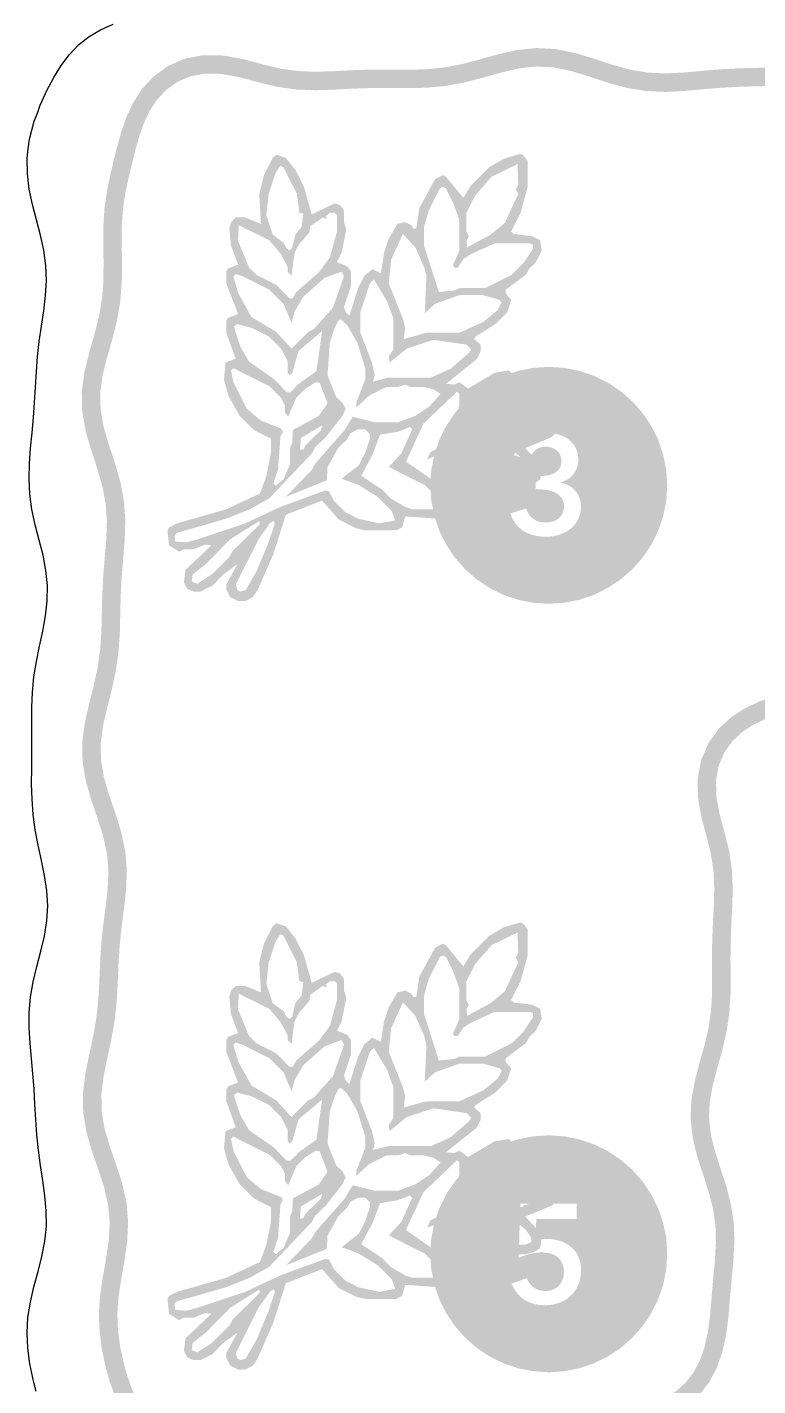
# Model space of a CAD drawing. Header units: millimetres. Extents: x 6 to 126, y 130 to 351.
# Drawn here: x 55.96 to 78.15, y 174.71 to 215.99 of the extents above; entities that cross this region are included whole.
import ezdxf

# ---------------------------------------------------------------- set-up
doc = ezdxf.new("R2010")
doc.units = ezdxf.units.MM
doc.layers.add('CUT', color=1, linetype='Continuous')
doc.layers.add('RASTER', color=7, linetype='Continuous')

msp = doc.modelspace()

# ---------------------------------------------------------------- hatches: boundary and pattern name
at = {"layer": 'RASTER'}
msp.add_hatch(color=7, dxfattribs=at).paths.add_polyline_path([(85.364, 196.637), (84.808, 196.477), (84.262, 196.34), (83.725, 196.248), (83.187, 196.207), (82.639, 196.202), (82.08, 196.209), (81.514, 196.208), (81.223, 196.191), (80.935, 196.17), (80.408, 196.089), (79.927, 195.988), (79.483, 195.883), (79.058, 195.775), (78.637, 195.656), (78.209, 195.508), (77.777, 195.308), (77.356, 195.037), (76.971, 194.683), (76.653, 194.243), (76.43, 193.728), (76.324, 193.16), (76.335, 192.566), (76.441, 191.976), (76.523, 191.669), (76.598, 191.387), (76.728, 190.863), (76.804, 190.351), (76.829, 189.836), (76.816, 189.312), (76.788, 188.775), (76.766, 188.23), (76.76, 187.685), (76.765, 187.145), (76.762, 186.616), (76.729, 186.097), (76.653, 185.581), (76.532, 185.06), (76.382, 184.525), (76.236, 183.973), (76.133, 183.405), (76.108, 182.825), (76.174, 182.246), (76.313, 181.68), (76.49, 181.132), (76.661, 180.602), (76.792, 180.086), (76.864, 179.578), (76.879, 179.067), (76.849, 178.545), (76.8, 178.01), (76.754, 177.469), (76.727, 177.181), (76.706, 176.899), (76.64, 176.378), (76.54, 175.905), (76.394, 175.484), (76.198, 175.117), (75.957, 174.808), (75.678, 174.554), (75.373, 174.351), (75.048, 174.186), (74.707, 174.042), (74.348, 173.896), (73.968, 173.731), (73.562, 173.535), (73.121, 173.313), (72.629, 173.084), (72.367, 172.985), (72.104, 172.893), (71.589, 172.767), (71.085, 172.705), (70.577, 172.707), (70.057, 172.757), (69.522, 172.829), (68.978, 172.899), (68.429, 172.947), (67.884, 172.976), (67.348, 172.998), (66.821, 173.034), (66.298, 173.1), (65.772, 173.196), (65.234, 173.311), (64.681, 173.416), (64.113, 173.476), (63.535, 173.46), (62.974, 173.363), (62.678, 173.292), (62.401, 173.211), (61.874, 173.085), (61.379, 173.021), (60.919, 173.039), (60.5, 173.145), (60.126, 173.332), (59.803, 173.587), (59.532, 173.897), (59.313, 174.246), (59.137, 174.626), (58.995, 175.029), (58.879, 175.455), (58.785, 175.904), (58.72, 176.378), (58.698, 176.887), (58.713, 177.146), (58.735, 177.412), (58.818, 177.962), (58.916, 178.523), (58.998, 179.101), (59.026, 179.693), (58.974, 180.292), (58.84, 180.883), (58.653, 181.459), (58.46, 182.014), (58.305, 182.551), (58.22, 183.074), (58.216, 183.594), (58.283, 184.125), (58.395, 184.674), (58.517, 185.238), (58.617, 185.813), (58.679, 186.39), (58.711, 186.96), (58.733, 187.519), (58.767, 188.071), (58.824, 188.622), (58.897, 189.181), (58.962, 189.753), (58.987, 190.34), (58.941, 190.935), (58.818, 191.527), (58.64, 192.104), (58.448, 192.662), (58.29, 193.201), (58.2, 193.724), (58.193, 194.242), (58.263, 194.769), (58.389, 195.313), (58.532, 195.875), (58.655, 196.451), (58.736, 197.032), (58.774, 197.608), (58.787, 198.175), (58.8, 198.731), (58.829, 199.283), (58.875, 199.839), (58.922, 200.407), (58.94, 200.988), (58.901, 201.579), (58.791, 202.168), (58.625, 202.747), (58.44, 203.308), (58.282, 203.849), (58.189, 204.373), (58.178, 204.89), (58.25, 205.413), (58.385, 205.954), (58.545, 206.514), (58.69, 207.09), (58.789, 207.673), (58.834, 208.256), (58.84, 208.829), (58.832, 209.391), (58.833, 209.941), (58.849, 210.207), (58.868, 210.463), (58.943, 210.96), (59.04, 211.418), (59.143, 211.851), (59.247, 212.264), (59.36, 212.663), (59.493, 213.049), (59.664, 213.421), (59.887, 213.769), (60.171, 214.077), (60.515, 214.328), (60.916, 214.501), (61.366, 214.585), (61.858, 214.575), (62.39, 214.478), (62.668, 214.403), (62.957, 214.326), (63.532, 214.185), (64.12, 214.101), (64.705, 214.078), (65.278, 214.096), (65.839, 214.125), (66.392, 214.144), (66.947, 214.146), (67.51, 214.141), (68.085, 214.154), (68.668, 214.208), (69.25, 214.316), (69.823, 214.465), (70.379, 214.621), (70.917, 214.744), (71.438, 214.8), (71.955, 214.772), (72.482, 214.662), (73.027, 214.494), (73.592, 214.309), (74.173, 214.15), (74.764, 214.053), (75.354, 214.027), (75.934, 214.056), (76.499, 214.108), (77.054, 214.155), (77.606, 214.184), (78.163, 214.197), (78.731, 214.214), (79.308, 214.259), (79.888, 214.347), (80.462, 214.474), (81.021, 214.614), (81.562, 214.729), (82.087, 214.785), (82.604, 214.76), (83.13, 214.654), (83.672, 214.485), (84.235, 214.292), (84.815, 214.121), (85.408, 214.012), (86.003, 213.982), (86.588, 214.019), (87.158, 214.091), (87.715, 214.166), (88.265, 214.222), (88.817, 214.254), (89.378, 214.277), (89.949, 214.313), (90.526, 214.381), (91.099, 214.484), (91.661, 214.604), (92.206, 214.708), (92.734, 214.761), (93.254, 214.74), (93.779, 214.64), (94.32, 214.473), (94.879, 214.277), (95.445, 214.1), (95.735, 214.021), (96.015, 213.962), (96.527, 213.877), (97, 213.822), (97.435, 213.77), (97.834, 213.696), (98.198, 213.582), (98.527, 213.421), (98.822, 213.21), (99.084, 212.951), (99.316, 212.644), (99.523, 212.293), (99.714, 211.899), (99.893, 211.465), (100.061, 210.989), (100.204, 210.472), (100.252, 210.199), (100.291, 209.934), (100.308, 209.42), (100.258, 208.919), (100.139, 208.41), (99.968, 207.885), (99.779, 207.343), (99.614, 206.783), (99.512, 206.21), (99.494, 205.632), (99.553, 205.063), (99.659, 204.509), (99.777, 203.971), (99.878, 203.444), (99.946, 202.922), (99.984, 202.396), (100.006, 201.861), (100.032, 201.317), (100.076, 200.772), (100.099, 200.484), (100.125, 200.2), (100.137, 199.67), (100.091, 199.181), (99.975, 198.74), (99.786, 198.353), (99.533, 198.026), (99.228, 197.764), (98.887, 197.565), (98.524, 197.419), (98.148, 197.31), (97.759, 197.215), (97.354, 197.111), (96.929, 196.981), (96.478, 196.823), (96.664, 196.294), (97.105, 196.449), (97.506, 196.572), (97.895, 196.671), (98.293, 196.768), (98.708, 196.889), (99.135, 197.062), (99.554, 197.309), (99.94, 197.641), (100.263, 198.058), (100.501, 198.545), (100.643, 199.084), (100.697, 199.65), (100.685, 200.226), (100.657, 200.531), (100.635, 200.817), (100.591, 201.353), (100.566, 201.885), (100.544, 202.427), (100.504, 202.978), (100.431, 203.533), (100.326, 204.083), (100.208, 204.622), (100.107, 205.145), (100.054, 205.652), (100.069, 206.151), (100.159, 206.654), (100.312, 207.171), (100.499, 207.706), (100.679, 208.259), (100.811, 208.827), (100.868, 209.402), (100.85, 209.974), (100.805, 210.288), (100.748, 210.604), (100.595, 211.157), (100.417, 211.664), (100.225, 212.128), (100.017, 212.557), (99.782, 212.956), (99.506, 213.319), (99.184, 213.639), (98.814, 213.902), (98.405, 214.103), (97.969, 214.239), (97.52, 214.324), (97.066, 214.378), (96.606, 214.432), (96.115, 214.514), (95.866, 214.565), (95.606, 214.637), (95.056, 214.809), (94.495, 215.006), (93.914, 215.183), (93.319, 215.297), (92.718, 215.321), (92.126, 215.262), (91.55, 215.153), (90.991, 215.034), (90.443, 214.935), (89.899, 214.871), (89.349, 214.837), (88.789, 214.814), (88.221, 214.78), (87.65, 214.723), (87.086, 214.647), (86.535, 214.577), (85.999, 214.542), (85.473, 214.568), (84.946, 214.666), (84.405, 214.826), (83.847, 215.018), (83.269, 215.197), (82.673, 215.316), (82.07, 215.345), (81.474, 215.283), (80.895, 215.16), (80.333, 215.019), (79.785, 214.898), (79.245, 214.816), (78.701, 214.774), (78.148, 214.757), (77.585, 214.744), (77.016, 214.714), (76.45, 214.666), (75.894, 214.615), (75.353, 214.588), (74.822, 214.611), (74.293, 214.698), (73.753, 214.845), (73.197, 215.028), (72.621, 215.205), (72.027, 215.327), (71.424, 215.36), (70.824, 215.297), (70.241, 215.164), (69.677, 215.006), (69.128, 214.863), (68.59, 214.763), (68.052, 214.713), (67.506, 214.701), (66.948, 214.706), (66.382, 214.704), (65.815, 214.685), (65.255, 214.656), (64.707, 214.639), (64.171, 214.66), (63.639, 214.736), (63.094, 214.87), (62.813, 214.944), (62.505, 215.027), (61.915, 215.132), (61.321, 215.144), (60.753, 215.038), (60.238, 214.815), (59.799, 214.496), (59.444, 214.112), (59.173, 213.691), (58.973, 213.259), (58.825, 212.831), (58.706, 212.409), (58.598, 211.985), (58.493, 211.541), (58.392, 211.059), (58.312, 210.533), (58.29, 210.244), (58.273, 209.953), (58.272, 209.387), (58.28, 208.828), (58.274, 208.28), (58.233, 207.742), (58.142, 207.205), (58.004, 206.66), (57.843, 206.099), (57.7, 205.519), (57.619, 204.922), (57.631, 204.318), (57.737, 203.721), (57.905, 203.142), (58.089, 202.582), (58.245, 202.039), (58.345, 201.508), (58.38, 200.978), (58.363, 200.439), (58.317, 199.885), (58.27, 199.321), (58.24, 198.752), (58.227, 198.187), (58.214, 197.633), (58.178, 197.089), (58.103, 196.549), (57.986, 196.003), (57.844, 195.445), (57.712, 194.869), (57.633, 194.275), (57.642, 193.672), (57.744, 193.074), (57.914, 192.492), (58.107, 191.93), (58.275, 191.386), (58.386, 190.856), (58.426, 190.331), (58.404, 189.797), (58.341, 189.249), (58.267, 188.687), (58.208, 188.117), (58.173, 187.548), (58.151, 186.986), (58.12, 186.436), (58.062, 185.891), (57.967, 185.345), (57.847, 184.789), (57.73, 184.217), (57.656, 183.627), (57.661, 183.027), (57.758, 182.428), (57.926, 181.844), (58.122, 181.28), (58.3, 180.734), (58.42, 180.205), (58.466, 179.682), (58.44, 179.154), (58.363, 178.611), (58.265, 178.052), (58.179, 177.483), (58.154, 177.185), (58.137, 176.882), (58.162, 176.329), (58.233, 175.809), (58.334, 175.324), (58.46, 174.862), (58.618, 174.415), (58.821, 173.979), (59.083, 173.562), (59.417, 173.18), (59.826, 172.858), (60.306, 172.619), (60.84, 172.485), (61.404, 172.461), (61.976, 172.534), (62.54, 172.669), (62.822, 172.75), (63.083, 172.814), (63.591, 172.903), (64.091, 172.916), (64.599, 172.862), (65.123, 172.762), (65.662, 172.647), (66.213, 172.546), (66.767, 172.477), (67.317, 172.439), (67.858, 172.416), (68.389, 172.388), (68.917, 172.341), (69.449, 172.274), (69.992, 172.2), (70.549, 172.147), (71.118, 172.146), (71.69, 172.216), (72.255, 172.353), (72.559, 172.458), (72.853, 172.57), (73.364, 172.808), (73.81, 173.032), (74.202, 173.221), (74.565, 173.38), (74.921, 173.524), (75.285, 173.678), (75.657, 173.868), (76.024, 174.114), (76.368, 174.428), (76.668, 174.813), (76.907, 175.26), (77.08, 175.755), (77.193, 176.285), (77.263, 176.838), (77.286, 177.135), (77.312, 177.42), (77.358, 177.96), (77.408, 178.503), (77.439, 179.059), (77.423, 179.626), (77.341, 180.195), (77.199, 180.757), (77.023, 181.304), (76.852, 181.834), (76.725, 182.346), (76.669, 182.845), (76.69, 183.342), (76.783, 183.851), (76.923, 184.378), (77.075, 184.921), (77.203, 185.477), (77.286, 186.038), (77.322, 186.597), (77.326, 187.146), (77.321, 187.684), (77.326, 188.216), (77.348, 188.749), (77.376, 189.29), (77.389, 189.843), (77.362, 190.406), (77.278, 190.972), (77.141, 191.525), (77.065, 191.814), (76.989, 192.091), (76.893, 192.623), (76.883, 193.115), (76.966, 193.565), (77.14, 193.966), (77.39, 194.31), (77.699, 194.594), (78.047, 194.817), (78.418, 194.988), (78.805, 195.122), (79.203, 195.234), (79.616, 195.338), (80.049, 195.442), (80.507, 195.538), (81.004, 195.613), (81.26, 195.632), (81.526, 195.648), (82.077, 195.649), (82.638, 195.641), (83.211, 195.647), (83.794, 195.692), (84.378, 195.791), (84.953, 195.936), (85.518, 196.098)])
h = msp.add_hatch(color=7, dxfattribs=at)
h.paths.add_polyline_path([(63.531, 212.121), (63.817, 212.021), (64.103, 211.663), (64.367, 211.141), (64.603, 210.305), (65.297, 210.641), (65.461, 210.591), (65.583, 210.426), (65.583, 210.069), (65.654, 209.854), (65.511, 209.139), (65.368, 208.853), (65.676, 208.731), (65.797, 208.567), (65.797, 208.138), (65.583, 207.494), (65.633, 207.33), (65.747, 207.23), (66.012, 208.066), (66.205, 208.445), (66.441, 208.638), (66.706, 208.517), (66.799, 209.139), (66.942, 209.568), (67.206, 210.019), (67.442, 210.069), (67.635, 209.976), (67.678, 209.876), (67.778, 209.876), (67.871, 210.498), (68.35, 211.377), (68.586, 211.499), (68.679, 211.449), (69.208, 210.805), (69.423, 211.163), (69.995, 211.735), (70.445, 211.999), (70.946, 212.142), (71.039, 212.092), (71.161, 211.928), (71.161, 211.141), (70.946, 210.355), (70.66, 209.783), (70.732, 209.711), (71.304, 209.64), (71.54, 209.518), (71.59, 209.21), (71.397, 208.831), (71.211, 208.66), (71.11, 208.474), (70.496, 208.016), (70.496, 207.902), (70.66, 207.709), (70.538, 207.33), (70.181, 206.972), (69.566, 206.586), (69.537, 206.515), (69.73, 206.35), (69.73, 206.136), (69.609, 205.9), (68.679, 205.156), (68.944, 205.135), (69.087, 205.206), (69.351, 205.013), (70.159, 205.492), (70.588, 205.564), (70.803, 205.349), (70.753, 204.798), (72.162, 204.848), (72.541, 204.655), (72.591, 204.348), (72.469, 204.112), (71.897, 203.54), (71.089, 203.204), (71.468, 202.796), (71.59, 202.56), (71.54, 202.253), (71.375, 202.131), (71.089, 202.06), (70.159, 202.06), (70.088, 201.988), (70.038, 201.681), (69.873, 201.559), (68.944, 201.559), (68.801, 201.631), (68.751, 201.609), (68.801, 201.488), (68.751, 201.18), (68.443, 201.059), (67.442, 201.13), (67.349, 200.794), (67.156, 200.701), (66.226, 200.701), (65.94, 200.773), (65.418, 201.037), (64.918, 201.609), (63.817, 201.18), (63.438, 199.986), (62.959, 198.892), (62.816, 198.677), (62.58, 198.556), (62.365, 198.556), (62.129, 198.677), (62.007, 198.913), (62.007, 199.056), (62.344, 199.678), (61.915, 199.364), (61.6, 199.035), (61.221, 198.842), (61.006, 198.842), (60.813, 198.935), (60.72, 199.128), (60.77, 199.507), (61.557, 200.25), (61.364, 200.272), (61.006, 200.129), (60.72, 200.129), (60.577, 200.057), (60.27, 200.25), (60.22, 200.701), (60.27, 200.794), (60.506, 200.916), (62.007, 201.345), (63.03, 201.824), (63.223, 202.346), (63.366, 203.061), (63.366, 203.49), (62.844, 203.754), (62.415, 204.183), (62.079, 204.777), (61.936, 205.278), (61.986, 205.8), (62.294, 205.921), (62.007, 206.708), (62.007, 207.065), (62.058, 207.158), (62.365, 207.28), (62.007, 208.209), (62.007, 208.567), (62.058, 208.66), (62.365, 208.781), (62.151, 209.353), (62.1, 209.876), (62.151, 210.069), (62.294, 210.212), (62.58, 210.212), (63.059, 210.019), (63.009, 210.927), (63.152, 211.499), (63.416, 212.021)])
h.paths.add_polyline_path([(70.853, 211.835), (70.066, 211.449), (69.566, 210.877), (69.301, 210.355), (69.301, 209.783), (69.373, 209.64), (69.301, 209.497), (69.323, 209.303), (70.038, 209.69), (70.467, 210.047), (70.875, 210.927), (70.803, 211.07), (70.875, 211.213)], flags=0)
h.paths.add_polyline_path([(63.652, 211.785), (63.509, 211.57), (63.295, 210.927), (63.223, 210.283), (63.416, 209.69), (63.745, 209.446), (63.845, 209.261), (63.938, 209.21), (64.01, 209.282), (64.103, 209.69), (64.296, 209.926), (64.346, 210.333), (64.224, 210.355), (64.153, 210.927), (63.745, 211.735)], flags=0)
h.paths.add_polyline_path([(68.586, 211.141), (68.493, 211.091), (68.157, 210.426), (68.014, 209.926), (68.014, 209.353), (68.465, 207.945), (68.944, 207.995), (69.087, 208.066), (69.873, 208.066), (70.681, 208.474), (71.039, 208.831), (71.325, 209.261), (71.325, 209.375), (71.232, 209.425), (70.159, 209.425), (69.423, 209.089), (69.208, 208.946), (69.037, 208.688), (68.922, 208.688), (68.894, 208.76), (69.087, 209.21), (69.087, 210.14), (68.894, 210.662), (68.679, 211.091)], flags=0)
h.paths.add_polyline_path([(65.154, 210.355), (65.032, 210.262), (65.061, 210.162), (64.939, 210.212), (64.56, 209.947), (64.532, 209.761), (64.203, 209.375), (64.081, 209.139), (63.988, 208.445), (63.867, 208.567), (63.867, 208.71), (63.674, 209.089), (63.316, 209.518), (62.386, 209.976), (62.365, 209.497), (62.701, 208.688), (62.916, 208.474), (63.531, 208.159), (63.917, 207.759), (64.031, 207.759), (64.131, 207.945), (64.818, 208.545), (65.154, 208.996), (65.368, 209.783), (65.368, 210.283), (65.297, 210.355)], flags=0)
h.paths.add_polyline_path([(67.371, 209.711), (67.013, 208.924), (66.942, 208.209), (67.371, 207.137), (67.442, 206.851), (67.392, 206.515), (68.086, 206.708), (69.087, 206.708), (69.823, 207.044), (70.252, 207.401), (70.374, 207.637), (70.302, 207.709), (69.802, 207.852), (69.087, 207.852), (68.35, 207.587), (68.036, 207.301), (68.086, 208.424), (68.014, 208.71), (67.75, 209.303)], flags=0)
h.paths.add_polyline_path([(65.511, 208.567), (64.989, 208.374), (64.346, 207.802), (64.081, 207.351), (63.988, 207.015), (63.745, 207.587), (63.316, 208.016), (62.508, 208.424), (62.294, 208.495), (62.222, 208.424), (62.365, 207.923), (62.773, 207.187), (63.531, 206.729), (63.988, 206.229), (64.489, 206.729), (64.675, 206.829), (65.247, 207.473), (65.583, 208.424)], flags=0)
h.paths.add_polyline_path([(66.491, 208.331), (66.37, 208.209), (66.083, 207.351), (66.083, 206.708), (66.441, 205.778), (66.513, 205.421), (66.462, 205.227), (66.942, 205.349), (68.229, 205.349), (68.822, 205.614), (69.394, 206.114), (69.444, 206.207), (69.301, 206.35), (68.3, 206.493), (67.492, 206.229), (66.963, 205.8), (66.942, 205.993), (67.085, 206.207), (67.085, 207.137), (66.892, 207.659)], flags=0)
h.paths.add_polyline_path([(65.49, 207.115), (65.418, 207.087), (65.297, 206.851), (65.154, 206.422), (65.082, 205.421), (65.347, 204.756), (65.533, 204.584), (65.633, 204.398), (65.533, 204.183), (65.032, 203.54), (64.703, 203.225), (64.603, 203.039), (63.316, 201.681), (62.723, 201.345), (62.007, 201.059), (60.506, 200.629), (60.434, 200.558), (60.456, 200.365), (60.792, 200.343), (61.078, 200.415), (62.58, 200.916), (63.652, 201.416), (65.011, 201.917), (65.132, 201.895), (65.275, 201.609), (65.633, 201.252), (66.012, 201.059), (66.656, 200.916), (67.135, 201.008), (67.035, 201.295), (66.605, 201.724), (66.033, 202.081), (65.511, 202.274), (66.033, 202.682), (66.226, 203.061), (66.37, 203.49), (66.37, 203.633), (66.226, 203.776), (66.012, 203.776), (65.776, 203.654), (65.676, 203.468), (65.418, 203.225), (65.082, 202.632), (65.061, 202.224), (63.817, 201.724), (64.603, 202.539), (64.703, 202.725), (65.604, 203.754), (65.847, 204.155), (66.513, 203.99), (67.228, 203.99), (67.75, 204.183), (68.179, 204.469), (68.515, 204.848), (68.3, 204.991), (68.014, 205.063), (67.585, 205.063), (67.442, 205.135), (67.228, 205.063), (66.87, 205.063), (66.348, 204.798), (65.962, 204.441), (65.962, 204.612), (66.226, 205.278), (66.226, 205.635), (65.991, 206.4), (65.676, 206.944)], flags=0)
h.paths.add_polyline_path([(62.344, 206.972), (62.243, 206.901), (62.294, 206.708), (62.437, 206.279), (62.701, 205.828), (63.459, 205.299), (63.845, 204.899), (63.96, 204.899), (64.203, 205.156), (64.746, 205.542), (64.918, 206.758), (64.203, 206.157), (64.01, 205.492), (63.938, 205.421), (63.867, 205.492), (63.867, 205.85), (63.674, 206.229), (63.316, 206.586), (62.794, 206.851)], flags=0)
h.paths.add_polyline_path([(62.222, 205.635), (62.151, 205.564), (62.222, 205.206), (62.63, 204.398), (63.059, 204.04), (63.674, 203.797), (63.724, 203.704), (63.652, 203.561), (63.581, 202.56), (63.438, 202.131), (63.509, 202.06), (63.745, 202.253), (63.938, 202.703), (63.938, 203.204), (64.01, 203.347), (64.031, 203.754), (64.818, 204.183), (65.082, 204.562), (64.846, 205.185), (64.725, 205.206), (64.417, 205.013), (64.131, 204.727), (63.888, 204.155), (63.795, 204.276), (63.795, 204.491), (63.674, 204.727), (63.316, 205.084)], flags=0)
h.paths.add_polyline_path([(70.496, 205.328), (69.78, 205.013), (69.351, 204.584), (68.801, 203.204), (69.466, 202.725), (69.637, 202.539), (69.873, 202.417), (70.088, 202.346), (71.089, 202.346), (71.282, 202.439), (71.254, 202.582), (71.11, 202.796), (70.681, 203.154), (70.016, 203.418), (69.659, 203.418), (69.516, 203.347), (69.444, 203.418), (69.752, 203.611), (70.181, 204.112), (70.445, 204.705), (70.517, 204.991)], flags=0)
h.paths.add_polyline_path([(69.015, 204.92), (67.993, 203.94), (67.464, 202.796), (68.179, 202.296), (68.493, 201.967), (68.729, 201.845), (69.587, 201.774), (69.78, 201.867), (69.68, 202.081), (69.466, 202.367), (69.108, 202.653), (68.443, 202.989), (68.107, 202.868), (68.207, 203.082), (68.393, 203.182), (68.679, 203.468), (68.944, 203.99), (69.087, 204.491), (69.087, 204.848)], flags=0)
h.paths.add_polyline_path([(71.304, 204.634), (70.946, 204.562), (70.567, 204.369), (70.109, 203.654), (70.588, 203.49), (70.946, 203.49), (71.754, 203.826), (72.255, 204.326), (72.305, 204.419), (72.255, 204.512), (71.804, 204.634)], flags=0)
h.paths.add_polyline_path([(64.918, 203.897), (64.274, 203.511), (64.246, 203.154), (64.346, 203.154), (64.417, 203.297), (64.889, 203.754)], flags=0)
h.paths.add_polyline_path([(67.585, 203.847), (67.228, 203.704), (66.677, 203.611), (66.441, 202.989), (66.105, 202.367), (66.748, 201.938), (66.992, 201.681), (67.442, 201.416), (67.657, 201.345), (68.443, 201.345), (68.515, 201.488), (68.393, 201.724), (68.036, 202.081), (66.942, 202.632), (67.321, 203.039), (67.657, 203.776)], flags=0)
h.paths.add_polyline_path([(63.009, 200.987), (62.129, 200.436), (61.385, 199.678), (60.985, 199.364), (60.956, 199.149), (61.128, 199.078), (61.6, 199.392), (62.1, 199.893), (62.201, 200.079), (63.03, 200.894)], flags=0)
h.paths.add_polyline_path([(63.438, 200.987), (63.345, 200.937), (62.987, 200.436), (62.294, 199.056), (62.344, 198.892), (62.437, 198.842), (62.601, 198.892), (62.937, 199.485), (63.295, 200.343), (63.488, 200.937)], flags=0)
h = msp.add_hatch(color=7, dxfattribs=at)
h.paths.add_polyline_path([(75.401, 202.073), (75.371, 201.603), (75.279, 201.141), (75.127, 200.696), (74.919, 200.273), (74.657, 199.882), (74.347, 199.528), (73.993, 199.217), (73.601, 198.956), (73.179, 198.747), (72.733, 198.596), (72.272, 198.504), (71.802, 198.473), (71.332, 198.504), (70.87, 198.596), (70.424, 198.747), (70.002, 198.956), (69.61, 199.217), (69.256, 199.528), (68.946, 199.882), (68.684, 200.273), (68.476, 200.696), (68.325, 201.141), (68.233, 201.603), (68.202, 202.073), (68.233, 202.543), (68.325, 203.005), (68.476, 203.451), (68.684, 203.873), (68.946, 204.264), (69.256, 204.618), (69.61, 204.929), (70.002, 205.19), (70.424, 205.399), (70.87, 205.55), (71.332, 205.642), (71.802, 205.673), (72.272, 205.642), (72.733, 205.55), (73.179, 205.399), (73.601, 205.19), (73.993, 204.929), (74.347, 204.618), (74.657, 204.264), (74.919, 203.873), (75.127, 203.451), (75.279, 203.005), (75.371, 202.543)])
h.paths.add_polyline_path([(71.407, 202.358), (71.407, 201.95), (71.534, 201.95), (71.564, 201.949), (71.594, 201.948), (71.625, 201.946), (71.656, 201.943), (71.687, 201.94), (71.718, 201.936), (71.75, 201.93), (71.783, 201.924), (71.815, 201.918), (71.846, 201.91), (71.876, 201.901), (71.906, 201.891), (71.935, 201.88), (71.964, 201.868), (71.991, 201.855), (72.018, 201.842), (72.044, 201.827), (72.069, 201.81), (72.093, 201.793), (72.115, 201.774), (72.137, 201.753), (72.157, 201.732), (72.176, 201.709), (72.195, 201.684), (72.211, 201.659), (72.225, 201.632), (72.237, 201.603), (72.247, 201.573), (72.255, 201.542), (72.26, 201.51), (72.264, 201.476), (72.265, 201.44), (72.264, 201.407), (72.262, 201.375), (72.258, 201.344), (72.252, 201.315), (72.246, 201.287), (72.237, 201.26), (72.227, 201.235), (72.216, 201.211), (72.203, 201.188), (72.19, 201.166), (72.175, 201.145), (72.16, 201.126), (72.143, 201.107), (72.126, 201.09), (72.108, 201.073), (72.088, 201.058), (72.068, 201.044), (72.048, 201.03), (72.026, 201.018), (72.004, 201.006), (71.982, 200.996), (71.959, 200.987), (71.935, 200.978), (71.91, 200.971), (71.885, 200.964), (71.86, 200.959), (71.835, 200.954), (71.811, 200.95), (71.786, 200.947), (71.761, 200.945), (71.737, 200.944), (71.712, 200.943), (71.653, 200.945), (71.597, 200.951), (71.544, 200.961), (71.493, 200.974), (71.446, 200.991), (71.401, 201.012), (71.359, 201.038), (71.32, 201.066), (71.283, 201.098), (71.25, 201.131), (71.22, 201.167), (71.193, 201.203), (71.168, 201.242), (71.147, 201.282), (71.129, 201.324), (71.114, 201.368), (70.638, 201.219), (70.653, 201.173), (70.671, 201.129), (70.689, 201.086), (70.71, 201.045), (70.731, 201.006), (70.755, 200.968), (70.779, 200.931), (70.806, 200.896), (70.833, 200.863), (70.862, 200.832), (70.892, 200.802), (70.922, 200.773), (70.954, 200.746), (70.987, 200.721), (71.021, 200.698), (71.056, 200.676), (71.092, 200.655), (71.129, 200.636), (71.167, 200.618), (71.205, 200.602), (71.245, 200.587), (71.285, 200.573), (71.326, 200.561), (71.368, 200.55), (71.411, 200.541), (71.455, 200.533), (71.499, 200.526), (71.544, 200.52), (71.589, 200.516), (71.635, 200.512), (71.682, 200.511), (71.729, 200.51), (71.777, 200.511), (71.825, 200.514), (71.872, 200.518), (71.92, 200.524), (71.967, 200.532), (72.014, 200.542), (72.061, 200.554), (72.107, 200.567), (72.154, 200.583), (72.199, 200.6), (72.243, 200.618), (72.285, 200.639), (72.327, 200.661), (72.368, 200.686), (72.407, 200.712), (72.445, 200.739), (72.482, 200.769), (72.517, 200.8), (72.55, 200.834), (72.581, 200.869), (72.61, 200.906), (72.638, 200.945), (72.664, 200.986), (72.687, 201.028), (72.709, 201.073), (72.727, 201.119), (72.743, 201.167), (72.756, 201.217), (72.766, 201.269), (72.773, 201.323), (72.777, 201.378), (72.779, 201.436), (72.776, 201.505), (72.768, 201.571), (72.754, 201.634), (72.736, 201.694), (72.711, 201.752), (72.682, 201.807), (72.647, 201.86), (72.607, 201.91), (72.562, 201.956), (72.514, 201.998), (72.463, 202.035), (72.409, 202.068), (72.351, 202.097), (72.29, 202.122), (72.226, 202.142), (72.158, 202.158), (72.158, 202.166), (72.218, 202.183), (72.275, 202.204), (72.329, 202.229), (72.38, 202.258), (72.427, 202.291), (72.472, 202.329), (72.513, 202.37), (72.551, 202.415), (72.586, 202.463), (72.615, 202.513), (72.641, 202.564), (72.661, 202.617), (72.677, 202.672), (72.689, 202.728), (72.696, 202.786), (72.698, 202.846), (72.697, 202.896), (72.693, 202.945), (72.687, 202.992), (72.679, 203.037), (72.668, 203.081), (72.655, 203.123), (72.639, 203.164), (72.621, 203.203), (72.601, 203.24), (72.58, 203.276), (72.556, 203.311), (72.531, 203.344), (72.503, 203.375), (72.475, 203.405), (72.444, 203.433), (72.411, 203.46), (72.377, 203.485), (72.342, 203.509), (72.305, 203.531), (72.267, 203.551), (72.227, 203.57), (72.187, 203.587), (72.145, 203.603), (72.101, 203.617), (72.057, 203.629), (72.012, 203.64), (71.966, 203.649), (71.92, 203.657), (71.873, 203.663), (71.826, 203.667), (71.778, 203.669), (71.729, 203.67), (71.685, 203.669), (71.641, 203.667), (71.598, 203.663), (71.555, 203.657), (71.513, 203.65), (71.471, 203.641), (71.43, 203.631), (71.39, 203.619), (71.35, 203.606), (71.311, 203.591), (71.273, 203.575), (71.236, 203.558), (71.2, 203.54), (71.165, 203.52), (71.132, 203.499), (71.099, 203.477), (71.067, 203.454), (71.036, 203.429), (71.007, 203.404), (70.979, 203.377), (70.952, 203.349), (70.926, 203.321), (70.901, 203.291), (70.878, 203.26), (70.856, 203.228), (70.835, 203.196), (70.817, 203.162), (70.8, 203.128), (70.784, 203.093), (70.771, 203.057), (70.759, 203.02), (70.748, 202.982), (71.228, 202.859), (71.241, 202.901), (71.256, 202.942), (71.274, 202.98), (71.294, 203.016), (71.317, 203.05), (71.341, 203.082), (71.369, 203.112), (71.398, 203.139), (71.43, 203.164), (71.464, 203.186), (71.499, 203.204), (71.537, 203.219), (71.577, 203.23), (71.619, 203.239), (71.662, 203.244), (71.708, 203.245), (71.731, 203.245), (71.755, 203.244), (71.777, 203.241), (71.8, 203.238), (71.823, 203.234), (71.845, 203.229), (71.867, 203.223), (71.889, 203.216), (71.91, 203.208), (71.931, 203.199), (71.951, 203.19), (71.971, 203.18), (71.989, 203.169), (72.007, 203.157), (72.025, 203.144), (72.042, 203.131), (72.058, 203.116), (72.073, 203.101), (72.087, 203.086), (72.101, 203.069), (72.113, 203.052), (72.125, 203.034), (72.136, 203.015), (72.146, 202.995), (72.155, 202.974), (72.162, 202.953), (72.169, 202.931), (72.174, 202.909), (72.179, 202.886), (72.182, 202.862), (72.183, 202.837), (72.184, 202.812), (72.183, 202.778), (72.18, 202.745), (72.176, 202.714), (72.17, 202.685), (72.162, 202.658), (72.152, 202.632), (72.14, 202.607), (72.127, 202.585), (72.112, 202.564), (72.096, 202.544), (72.079, 202.525), (72.06, 202.507), (72.041, 202.49), (72.02, 202.475), (71.999, 202.46), (71.976, 202.447), (71.952, 202.435), (71.928, 202.423), (71.903, 202.413), (71.878, 202.404), (71.852, 202.396), (71.825, 202.388), (71.798, 202.382), (71.77, 202.377), (71.742, 202.372), (71.713, 202.368), (71.685, 202.365), (71.657, 202.362), (71.628, 202.36), (71.6, 202.359), (71.571, 202.358), (71.543, 202.358), (71.407, 202.358)], flags=0)
h = msp.add_hatch(color=7, dxfattribs=at)
h.paths.add_polyline_path([(63.531, 188.771), (63.817, 188.671), (64.103, 188.313), (64.367, 187.791), (64.603, 186.955), (65.297, 187.291), (65.461, 187.241), (65.583, 187.076), (65.583, 186.719), (65.654, 186.504), (65.511, 185.789), (65.368, 185.503), (65.676, 185.381), (65.797, 185.217), (65.797, 184.788), (65.583, 184.144), (65.633, 183.98), (65.747, 183.88), (66.012, 184.716), (66.205, 185.095), (66.441, 185.288), (66.706, 185.167), (66.799, 185.789), (66.942, 186.218), (67.206, 186.669), (67.442, 186.719), (67.635, 186.626), (67.678, 186.526), (67.778, 186.526), (67.871, 187.148), (68.35, 188.027), (68.586, 188.149), (68.679, 188.099), (69.208, 187.455), (69.423, 187.813), (69.995, 188.385), (70.445, 188.649), (70.946, 188.792), (71.039, 188.742), (71.161, 188.578), (71.161, 187.791), (70.946, 187.005), (70.66, 186.433), (70.732, 186.361), (71.304, 186.29), (71.54, 186.168), (71.59, 185.86), (71.397, 185.481), (71.211, 185.31), (71.11, 185.124), (70.496, 184.666), (70.496, 184.552), (70.66, 184.359), (70.538, 183.98), (70.181, 183.622), (69.566, 183.236), (69.537, 183.165), (69.73, 183), (69.73, 182.786), (69.609, 182.55), (68.679, 181.806), (68.944, 181.785), (69.087, 181.856), (69.351, 181.663), (70.159, 182.142), (70.588, 182.214), (70.803, 181.999), (70.753, 181.448), (72.162, 181.498), (72.541, 181.305), (72.591, 180.998), (72.469, 180.762), (71.897, 180.19), (71.089, 179.854), (71.468, 179.446), (71.59, 179.21), (71.54, 178.903), (71.375, 178.781), (71.089, 178.71), (70.159, 178.71), (70.088, 178.638), (70.038, 178.331), (69.873, 178.209), (68.944, 178.209), (68.801, 178.281), (68.751, 178.259), (68.801, 178.138), (68.751, 177.83), (68.443, 177.709), (67.442, 177.78), (67.349, 177.444), (67.156, 177.351), (66.226, 177.351), (65.94, 177.423), (65.418, 177.687), (64.918, 178.259), (63.817, 177.83), (63.438, 176.636), (62.959, 175.542), (62.816, 175.327), (62.58, 175.206), (62.365, 175.206), (62.129, 175.327), (62.007, 175.563), (62.007, 175.706), (62.344, 176.328), (61.915, 176.014), (61.6, 175.685), (61.221, 175.492), (61.006, 175.492), (60.813, 175.585), (60.72, 175.778), (60.77, 176.157), (61.557, 176.9), (61.364, 176.922), (61.006, 176.779), (60.72, 176.779), (60.577, 176.707), (60.27, 176.9), (60.22, 177.351), (60.27, 177.444), (60.506, 177.566), (62.007, 177.995), (63.03, 178.474), (63.223, 178.996), (63.366, 179.711), (63.366, 180.14), (62.844, 180.404), (62.415, 180.833), (62.079, 181.427), (61.936, 181.928), (61.986, 182.45), (62.294, 182.571), (62.007, 183.358), (62.007, 183.715), (62.058, 183.808), (62.365, 183.93), (62.007, 184.859), (62.007, 185.217), (62.058, 185.31), (62.365, 185.431), (62.151, 186.003), (62.1, 186.526), (62.151, 186.719), (62.294, 186.862), (62.58, 186.862), (63.059, 186.669), (63.009, 187.577), (63.152, 188.149), (63.416, 188.671)])
h.paths.add_polyline_path([(70.853, 188.485), (70.066, 188.099), (69.566, 187.527), (69.301, 187.005), (69.301, 186.433), (69.373, 186.29), (69.301, 186.147), (69.323, 185.953), (70.038, 186.34), (70.467, 186.697), (70.875, 187.577), (70.803, 187.72), (70.875, 187.863)], flags=0)
h.paths.add_polyline_path([(63.652, 188.435), (63.509, 188.22), (63.295, 187.577), (63.223, 186.933), (63.416, 186.34), (63.745, 186.096), (63.845, 185.911), (63.938, 185.86), (64.01, 185.932), (64.103, 186.34), (64.296, 186.576), (64.346, 186.983), (64.224, 187.005), (64.153, 187.577), (63.745, 188.385)], flags=0)
h.paths.add_polyline_path([(68.586, 187.791), (68.493, 187.741), (68.157, 187.076), (68.014, 186.576), (68.014, 186.003), (68.465, 184.595), (68.944, 184.645), (69.087, 184.716), (69.873, 184.716), (70.681, 185.124), (71.039, 185.481), (71.325, 185.911), (71.325, 186.025), (71.232, 186.075), (70.159, 186.075), (69.423, 185.739), (69.208, 185.596), (69.037, 185.338), (68.922, 185.338), (68.894, 185.41), (69.087, 185.86), (69.087, 186.79), (68.894, 187.312), (68.679, 187.741)], flags=0)
h.paths.add_polyline_path([(65.154, 187.005), (65.032, 186.912), (65.061, 186.812), (64.939, 186.862), (64.56, 186.597), (64.532, 186.411), (64.203, 186.025), (64.081, 185.789), (63.988, 185.095), (63.867, 185.217), (63.867, 185.36), (63.674, 185.739), (63.316, 186.168), (62.386, 186.626), (62.365, 186.147), (62.701, 185.338), (62.916, 185.124), (63.531, 184.809), (63.917, 184.409), (64.031, 184.409), (64.131, 184.595), (64.818, 185.195), (65.154, 185.646), (65.368, 186.433), (65.368, 186.933), (65.297, 187.005)], flags=0)
h.paths.add_polyline_path([(67.371, 186.361), (67.013, 185.574), (66.942, 184.859), (67.371, 183.787), (67.442, 183.501), (67.392, 183.165), (68.086, 183.358), (69.087, 183.358), (69.823, 183.694), (70.252, 184.051), (70.374, 184.287), (70.302, 184.359), (69.802, 184.502), (69.087, 184.502), (68.35, 184.237), (68.036, 183.951), (68.086, 185.074), (68.014, 185.36), (67.75, 185.953)], flags=0)
h.paths.add_polyline_path([(65.511, 185.217), (64.989, 185.024), (64.346, 184.452), (64.081, 184.001), (63.988, 183.665), (63.745, 184.237), (63.316, 184.666), (62.508, 185.074), (62.294, 185.145), (62.222, 185.074), (62.365, 184.573), (62.773, 183.837), (63.531, 183.379), (63.988, 182.879), (64.489, 183.379), (64.675, 183.479), (65.247, 184.123), (65.583, 185.074)], flags=0)
h.paths.add_polyline_path([(66.491, 184.981), (66.37, 184.859), (66.083, 184.001), (66.083, 183.358), (66.441, 182.428), (66.513, 182.071), (66.462, 181.877), (66.942, 181.999), (68.229, 181.999), (68.822, 182.264), (69.394, 182.764), (69.444, 182.857), (69.301, 183), (68.3, 183.143), (67.492, 182.879), (66.963, 182.45), (66.942, 182.643), (67.085, 182.857), (67.085, 183.787), (66.892, 184.309)], flags=0)
h.paths.add_polyline_path([(65.49, 183.765), (65.418, 183.737), (65.297, 183.501), (65.154, 183.072), (65.082, 182.071), (65.347, 181.406), (65.533, 181.234), (65.633, 181.048), (65.533, 180.833), (65.032, 180.19), (64.703, 179.875), (64.603, 179.689), (63.316, 178.331), (62.723, 177.995), (62.007, 177.709), (60.506, 177.279), (60.434, 177.208), (60.456, 177.015), (60.792, 176.993), (61.078, 177.065), (62.58, 177.566), (63.652, 178.066), (65.011, 178.567), (65.132, 178.545), (65.275, 178.259), (65.633, 177.902), (66.012, 177.709), (66.656, 177.566), (67.135, 177.658), (67.035, 177.945), (66.605, 178.374), (66.033, 178.731), (65.511, 178.924), (66.033, 179.332), (66.226, 179.711), (66.37, 180.14), (66.37, 180.283), (66.226, 180.426), (66.012, 180.426), (65.776, 180.304), (65.676, 180.118), (65.418, 179.875), (65.082, 179.282), (65.061, 178.874), (63.817, 178.374), (64.603, 179.189), (64.703, 179.375), (65.604, 180.404), (65.847, 180.805), (66.513, 180.64), (67.228, 180.64), (67.75, 180.833), (68.179, 181.119), (68.515, 181.498), (68.3, 181.641), (68.014, 181.713), (67.585, 181.713), (67.442, 181.785), (67.228, 181.713), (66.87, 181.713), (66.348, 181.448), (65.962, 181.091), (65.962, 181.262), (66.226, 181.928), (66.226, 182.285), (65.991, 183.05), (65.676, 183.594)], flags=0)
h.paths.add_polyline_path([(62.344, 183.622), (62.243, 183.551), (62.294, 183.358), (62.437, 182.929), (62.701, 182.478), (63.459, 181.949), (63.845, 181.549), (63.96, 181.549), (64.203, 181.806), (64.746, 182.192), (64.918, 183.408), (64.203, 182.807), (64.01, 182.142), (63.938, 182.071), (63.867, 182.142), (63.867, 182.5), (63.674, 182.879), (63.316, 183.236), (62.794, 183.501)], flags=0)
h.paths.add_polyline_path([(62.222, 182.285), (62.151, 182.214), (62.222, 181.856), (62.63, 181.048), (63.059, 180.69), (63.674, 180.447), (63.724, 180.354), (63.652, 180.211), (63.581, 179.21), (63.438, 178.781), (63.509, 178.71), (63.745, 178.903), (63.938, 179.353), (63.938, 179.854), (64.01, 179.997), (64.031, 180.404), (64.818, 180.833), (65.082, 181.212), (64.846, 181.835), (64.725, 181.856), (64.417, 181.663), (64.131, 181.377), (63.888, 180.805), (63.795, 180.926), (63.795, 181.141), (63.674, 181.377), (63.316, 181.734)], flags=0)
h.paths.add_polyline_path([(70.496, 181.978), (69.78, 181.663), (69.351, 181.234), (68.801, 179.854), (69.466, 179.375), (69.637, 179.189), (69.873, 179.067), (70.088, 178.996), (71.089, 178.996), (71.282, 179.089), (71.254, 179.232), (71.11, 179.446), (70.681, 179.804), (70.016, 180.068), (69.659, 180.068), (69.516, 179.997), (69.444, 180.068), (69.752, 180.261), (70.181, 180.762), (70.445, 181.355), (70.517, 181.641)], flags=0)
h.paths.add_polyline_path([(69.015, 181.57), (67.993, 180.59), (67.464, 179.446), (68.179, 178.946), (68.493, 178.617), (68.729, 178.495), (69.587, 178.424), (69.78, 178.517), (69.68, 178.731), (69.466, 179.017), (69.108, 179.303), (68.443, 179.639), (68.107, 179.518), (68.207, 179.732), (68.393, 179.832), (68.679, 180.118), (68.944, 180.64), (69.087, 181.141), (69.087, 181.498)], flags=0)
h.paths.add_polyline_path([(71.304, 181.284), (70.946, 181.212), (70.567, 181.019), (70.109, 180.304), (70.588, 180.14), (70.946, 180.14), (71.754, 180.476), (72.255, 180.976), (72.305, 181.069), (72.255, 181.162), (71.804, 181.284)], flags=0)
h.paths.add_polyline_path([(64.918, 180.547), (64.274, 180.161), (64.246, 179.804), (64.346, 179.804), (64.417, 179.947), (64.889, 180.404)], flags=0)
h.paths.add_polyline_path([(67.585, 180.497), (67.228, 180.354), (66.677, 180.261), (66.441, 179.639), (66.105, 179.017), (66.748, 178.588), (66.992, 178.331), (67.442, 178.066), (67.657, 177.995), (68.443, 177.995), (68.515, 178.138), (68.393, 178.374), (68.036, 178.731), (66.942, 179.282), (67.321, 179.689), (67.657, 180.426)], flags=0)
h.paths.add_polyline_path([(63.009, 177.637), (62.129, 177.086), (61.385, 176.328), (60.985, 176.014), (60.956, 175.799), (61.128, 175.728), (61.6, 176.042), (62.1, 176.543), (62.201, 176.729), (63.03, 177.544)], flags=0)
h.paths.add_polyline_path([(63.438, 177.637), (63.345, 177.587), (62.987, 177.086), (62.294, 175.706), (62.344, 175.542), (62.437, 175.492), (62.601, 175.542), (62.937, 176.135), (63.295, 176.993), (63.488, 177.587)], flags=0)
h = msp.add_hatch(color=7, dxfattribs=at)
h.paths.add_polyline_path([(75.401, 178.723), (75.371, 178.253), (75.279, 177.791), (75.127, 177.346), (74.919, 176.923), (74.657, 176.532), (74.347, 176.178), (73.993, 175.867), (73.601, 175.606), (73.179, 175.397), (72.733, 175.246), (72.272, 175.154), (71.802, 175.123), (71.332, 175.154), (70.87, 175.246), (70.424, 175.397), (70.002, 175.606), (69.61, 175.867), (69.256, 176.178), (68.946, 176.532), (68.684, 176.923), (68.476, 177.346), (68.325, 177.791), (68.233, 178.253), (68.202, 178.723), (68.233, 179.193), (68.325, 179.655), (68.476, 180.101), (68.684, 180.523), (68.946, 180.914), (69.256, 181.268), (69.61, 181.579), (70.002, 181.84), (70.424, 182.049), (70.87, 182.2), (71.332, 182.292), (71.802, 182.323), (72.272, 182.292), (72.733, 182.2), (73.179, 182.049), (73.601, 181.84), (73.993, 181.579), (74.347, 181.268), (74.657, 180.914), (74.919, 180.523), (75.127, 180.101), (75.279, 179.655), (75.371, 179.193)])
h.paths.add_polyline_path([(72.651, 179.785), (72.651, 180.244), (70.939, 180.244), (70.888, 178.6), (70.906, 178.608), (70.924, 178.617), (70.942, 178.625), (70.961, 178.633), (70.981, 178.641), (71.001, 178.648), (71.022, 178.656), (71.043, 178.664), (71.065, 178.671), (71.087, 178.678), (71.109, 178.685), (71.132, 178.692), (71.154, 178.698), (71.176, 178.705), (71.199, 178.711), (71.222, 178.717), (71.245, 178.722), (71.268, 178.728), (71.291, 178.733), (71.314, 178.737), (71.338, 178.742), (71.361, 178.746), (71.385, 178.749), (71.409, 178.753), (71.432, 178.756), (71.456, 178.758), (71.479, 178.761), (71.502, 178.762), (71.524, 178.764), (71.546, 178.765), (71.568, 178.765), (71.589, 178.766), (71.62, 178.765), (71.651, 178.764), (71.681, 178.762), (71.711, 178.759), (71.742, 178.755), (71.772, 178.75), (71.802, 178.744), (71.831, 178.738), (71.861, 178.73), (71.889, 178.721), (71.917, 178.711), (71.944, 178.7), (71.971, 178.687), (71.997, 178.673), (72.022, 178.657), (72.046, 178.64), (72.069, 178.622), (72.091, 178.602), (72.113, 178.581), (72.132, 178.559), (72.151, 178.535), (72.169, 178.51), (72.186, 178.483), (72.201, 178.455), (72.215, 178.426), (72.227, 178.394), (72.237, 178.361), (72.246, 178.326), (72.252, 178.289), (72.257, 178.25), (72.259, 178.209), (72.26, 178.167), (72.26, 178.133), (72.258, 178.1), (72.254, 178.069), (72.249, 178.038), (72.243, 178.007), (72.235, 177.978), (72.226, 177.95), (72.216, 177.922), (72.204, 177.896), (72.192, 177.87), (72.178, 177.846), (72.163, 177.823), (72.148, 177.801), (72.131, 177.78), (72.113, 177.76), (72.095, 177.742), (72.075, 177.724), (72.055, 177.708), (72.034, 177.692), (72.012, 177.678), (71.989, 177.665), (71.966, 177.653), (71.941, 177.642), (71.916, 177.631), (71.891, 177.622), (71.865, 177.615), (71.838, 177.608), (71.811, 177.603), (71.784, 177.599), (71.756, 177.596), (71.728, 177.594), (71.7, 177.593), (71.65, 177.595), (71.601, 177.6), (71.555, 177.608), (71.51, 177.62), (71.466, 177.636), (71.425, 177.654), (71.385, 177.676), (71.347, 177.702), (71.311, 177.73), (71.278, 177.76), (71.248, 177.793), (71.22, 177.827), (71.195, 177.864), (71.172, 177.903), (71.152, 177.945), (71.135, 177.988), (70.672, 177.818), (70.704, 177.744), (70.74, 177.673), (70.781, 177.607), (70.826, 177.545), (70.875, 177.487), (70.929, 177.432), (70.987, 177.382), (71.05, 177.336), (71.116, 177.295), (71.187, 177.259), (71.261, 177.229), (71.339, 177.204), (71.42, 177.185), (71.505, 177.171), (71.594, 177.163), (71.687, 177.16), (71.743, 177.161), (71.798, 177.164), (71.852, 177.17), (71.906, 177.178), (71.958, 177.188), (72.01, 177.201), (72.061, 177.215), (72.112, 177.232), (72.161, 177.251), (72.208, 177.272), (72.254, 177.295), (72.299, 177.32), (72.341, 177.347), (72.383, 177.376), (72.422, 177.407), (72.46, 177.44), (72.496, 177.475), (72.531, 177.512), (72.563, 177.551), (72.593, 177.592), (72.622, 177.634), (72.648, 177.679), (72.673, 177.725), (72.696, 177.774), (72.716, 177.824), (72.734, 177.876), (72.749, 177.929), (72.761, 177.984), (72.771, 178.041), (72.777, 178.1), (72.781, 178.16), (72.783, 178.222), (72.782, 178.278), (72.778, 178.333), (72.772, 178.386), (72.763, 178.438), (72.752, 178.488), (72.739, 178.536), (72.723, 178.583), (72.704, 178.627), (72.684, 178.671), (72.661, 178.712), (72.637, 178.752), (72.61, 178.79), (72.582, 178.826), (72.552, 178.861), (72.52, 178.894), (72.486, 178.925), (72.45, 178.954), (72.412, 178.982), (72.374, 179.008), (72.333, 179.032), (72.291, 179.054), (72.248, 179.074), (72.203, 179.093), (72.156, 179.11), (72.109, 179.125), (72.06, 179.137), (72.01, 179.148), (71.959, 179.157), (71.908, 179.164), (71.855, 179.169), (71.801, 179.172), (71.746, 179.173), (71.726, 179.173), (71.705, 179.173), (71.683, 179.172), (71.661, 179.171), (71.638, 179.17), (71.615, 179.169), (71.591, 179.167), (71.566, 179.165), (71.541, 179.162), (71.518, 179.16), (71.495, 179.157), (71.473, 179.153), (71.452, 179.149), (71.432, 179.145), (71.412, 179.14), (71.394, 179.135), (71.424, 179.785), (72.651, 179.785)], flags=0)

# ---------------------------------------------------------------- linework, layer by layer
at = {"layer": 'CUT'}
msp.add_lwpolyline([(56.231, 174.543), (56.158, 174.809), (56.099, 175.095), (56.043, 175.382), (55.983, 175.851), (55.96, 176.318), (55.984, 176.786), (56.056, 177.253), (56.166, 177.719), (56.291, 178.182), (56.409, 178.644), (56.497, 179.105), (56.542, 179.564), (56.54, 180.024), (56.5, 180.485), (56.436, 180.947), (56.365, 181.411), (56.302, 181.875), (56.254, 182.34), (56.221, 182.804), (56.196, 183.268), (56.169, 183.731), (56.134, 184.194), (56.092, 184.657), (56.051, 185.121), (56.024, 185.586), (56.024, 186.053), (56.064, 186.519), (56.142, 186.986), (56.251, 187.451), (56.372, 187.914), (56.481, 188.376), (56.556, 188.836), (56.583, 189.295), (56.558, 189.754), (56.49, 190.215), (56.394, 190.677), (56.292, 191.141), (56.204, 191.606), (56.141, 192.072), (56.107, 192.537), (56.096, 193.002), (56.098, 193.466), (56.102, 193.93), (56.103, 194.393), (56.101, 194.857), (56.104, 195.321), (56.123, 195.786), (56.167, 196.252), (56.239, 196.717), (56.332, 197.182), (56.433, 197.645), (56.519, 198.107), (56.572, 198.567), (56.577, 199.026), (56.531, 199.485), (56.441, 199.946), (56.324, 200.408), (56.205, 200.872), (56.104, 201.338), (56.039, 201.805), (56.016, 202.271), (56.028, 202.737), (56.064, 203.202), (56.109, 203.666), (56.151, 204.129), (56.185, 204.592), (56.211, 205.055), (56.239, 205.519), (56.276, 205.983), (56.328, 206.448), (56.393, 206.912), (56.461, 207.375), (56.517, 207.837), (56.543, 208.297), (56.527, 208.757), (56.465, 209.217), (56.364, 209.678), (56.241, 210.14), (56.119, 210.605), (56.021, 211.071), (55.966, 211.538), (55.961, 212.01), (55.99, 212.301), (56.034, 212.594), (56.103, 212.866), (56.177, 213.134), (56.269, 213.38), (56.358, 213.623), (56.46, 213.845), (56.556, 214.065), (56.767, 214.466), (56.993, 214.831), (57.242, 215.161), (57.523, 215.454), (57.838, 215.707), (58.188, 215.916), (58.57, 216.086)], dxfattribs=at)

doc.saveas('drawing.dxf')
